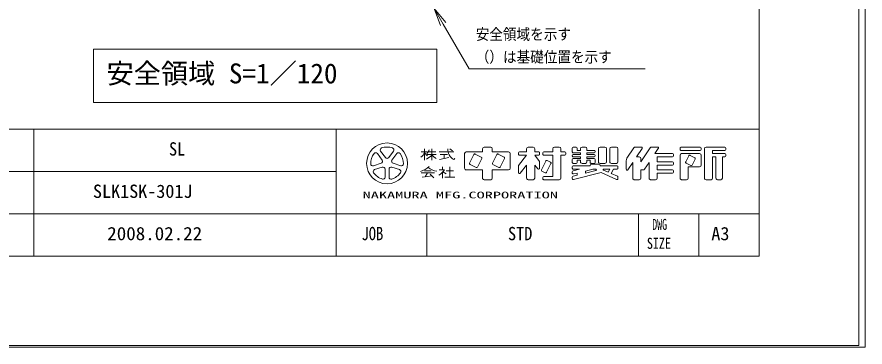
# Model space of a CAD drawing. Units: millimetres at full size, sheet at 1:20, with parts at other scales. Extents: x 10 to 16810, y -4 to 11884.
# Drawn here: x 11198 to 16810, y -4 to 2179 of the extents above; entities that cross this region are included whole.
import ezdxf
from ezdxf.enums import TextEntityAlignment as Align

# ---------------------------------------------------------------- set-up
doc = ezdxf.new("R2010")
doc.units = ezdxf.units.MM
doc.header["$LTSCALE"] = 20
for name, color, linetype, lineweight in [('DEFPOINTS_3', 7, 'Continuous', 0), ('LY_2', 7, 'Continuous', 0), ('LY_5', 2, 'Continuous', 18), ('LY_6', 7, 'Continuous', 0)]:
    doc.layers.add(name, color=color, linetype=linetype, lineweight=lineweight)
doc.layers.add('LY_4', color=7, linetype='Continuous')
doc.styles.add('ＭＳ ゴシック', font='')
doc.styles.get('ＭＳ ゴシック').set_extended_font_data('MS Gothic')

# ---------------------------------------------------------------- blocks, each defined once
blk = doc.blocks.new('-003-_U3')
at = {"color": 7, "linetype": 'Continuous', "lineweight": 0}
for p, q in [((-1, 0.1667), (0, 0)), ((0, 0), (-1, 0)), ((-1, -0.1667), (0, 0))]:
    blk.add_line(p, q, dxfattribs=at)

msp = doc.modelspace()

# ---------------------------------------------------------------- linework, layer by layer
at = {"layer": 'DEFPOINTS_3'}
for p, q in [((16810, -3.83), (16810, 11876.17)), ((10, -3.83), (16810, -3.83))]:
    msp.add_line(p, q, dxfattribs=at)
at = {"layer": 'LY_2'}
for p, q in [((16110, 596.17), (16110, 11276.17)), ((710, 1436.17), (16110, 1436.17)), ((11310, 1436.17), (11310, 596.17)), ((13310, 1436.17), (13310, 596.17)), ((13604.85, 1291.9), (13636.24, 1248.7)), ((13658.08, 1248.7), (13689.47, 1291.9)), ((13895.56, 1307.9), (13895.56, 1232.3)), ((13944.16, 1307.9), (13944.16, 1232.3)), ((14081.26, 1294.85), (14063.61, 1306.61)), ((14278.96, 1307.9), (14278.96, 1286.3)), ((14289.76, 1318.7), (14332.96, 1318.7)), ((14343.76, 1307.9), (14343.76, 1286.3)), ((14570.56, 1307.9), (14570.56, 1286.3)), ((14581.36, 1318.7), (14613.76, 1318.7)), ((14624.56, 1307.9), (14624.56, 1286.3)), ((14743.36, 1307.9), (14743.36, 1286.3)), ((14754.16, 1318.7), (14786.56, 1318.7)), ((14797.36, 1307.9), (14797.36, 1286.3)), ((14872.96, 1312.22), (14872.96, 1287.38)), ((14879.44, 1318.7), (14898.88, 1318.7)), ((14905.36, 1312.22), (14905.36, 1297.1)), ((14905.36, 1297.1), (14926.96, 1297.1)), ((14926.96, 1307.9), (14926.96, 1297.1)), ((14959.36, 1318.7), (14937.76, 1318.7)), ((14970.16, 1307.9), (14970.16, 1297.1)), ((14970.16, 1297.1), (15017.68, 1297.1)), ((15045.76, 1307.9), (15045.76, 1221.5)), ((15056.56, 1318.7), (15088.96, 1318.7)), ((15099.76, 1307.9), (15099.76, 1221.5)), ((15121.36, 1307.9), (15121.36, 1221.5)), ((15132.16, 1318.7), (15164.56, 1318.7)), ((15175.36, 1307.9), (15175.36, 1221.5)), ((15234.8, 1245.86), (15280.15, 1313.89)), ((15289.14, 1318.7), (15328.85, 1318.7)), ((15297.76, 1253.9), (15334.24, 1308.63)), ((15326.56, 1221.5), (15388.15, 1313.89)), ((15397.14, 1318.7), (15436.85, 1318.7)), ((15420.16, 1275.5), (15442.24, 1308.63)), ((15585.76, 1312.22), (15585.76, 1303.58)), ((15592.24, 1318.7), (15719.68, 1318.7)), ((15592.24, 1297.1), (15719.68, 1297.1)), ((15726.16, 1312.22), (15726.16, 1303.58)), ((15747.76, 1307.9), (15747.76, 1113.5)), ((15758.56, 1318.7), (15881.68, 1318.7)), ((15801.76, 1297.1), (15881.68, 1297.1)), ((15801.76, 1297.1), (15801.76, 1275.5)), ((15888.16, 1312.22), (15888.16, 1303.58)), ((13614.4, 1232.83), (13583.01, 1276.03)), ((13711.31, 1276.03), (13679.93, 1232.83)), ((13873.96, 1286.3), (13911.76, 1286.3)), ((13913.38, 1270.1), (13971.16, 1270.1)), ((13919.26, 1286.3), (13969, 1286.3)), ((13992.76, 1286.3), (14089.96, 1286.3)), ((13994.45, 1236.96), (14055.87, 1249.24)), ((13998.16, 1270.1), (14046.76, 1270.1)), ((14025.16, 1270.1), (14025.16, 1243.1)), ((14160.16, 1275.5), (14160.16, 1178.3)), ((14170.96, 1286.3), (14278.96, 1286.3)), ((14222.06, 1269.71), (14193.3, 1212.18)), ((14271, 1252.48), (14230.76, 1272.6)), ((14245.14, 1186.26), (14273.9, 1243.79)), ((14343.76, 1286.3), (14451.76, 1286.3)), ((14373.26, 1269.71), (14344.5, 1212.18)), ((14422.2, 1252.48), (14381.96, 1272.6)), ((14396.34, 1186.26), (14425.1, 1243.79)), ((14462.56, 1275.5), (14462.56, 1178.3)), ((14516.56, 1279.82), (14516.56, 1271.18)), ((14570.56, 1264.7), (14516.56, 1197.2)), ((14523.04, 1286.3), (14570.56, 1286.3)), ((14523.04, 1264.7), (14570.56, 1264.7)), ((14624.56, 1286.3), (14650.48, 1286.3)), ((14624.56, 1264.7), (14650.48, 1264.7)), ((14624.56, 1264.7), (14656.96, 1224.2)), ((14656.96, 1279.82), (14656.96, 1271.18)), ((14678.56, 1279.82), (14678.56, 1271.18)), ((14685.04, 1286.3), (14743.36, 1286.3)), ((14685.04, 1264.7), (14743.36, 1264.7)), ((14743.36, 1264.7), (14743.36, 1124.3)), ((14797.36, 1286.3), (14823.28, 1286.3)), ((14797.36, 1264.7), (14823.28, 1264.7)), ((14797.36, 1264.7), (14797.36, 1113.5)), ((14829.76, 1279.82), (14829.76, 1271.18)), ((14872.96, 1263.62), (14872.96, 1260.38)), ((14872.96, 1236.62), (14872.96, 1217.18)), ((14879.44, 1280.9), (14926.96, 1280.9)), ((14879.44, 1270.1), (14926.96, 1270.1)), ((14879.44, 1253.9), (14926.96, 1253.9)), ((14879.44, 1243.1), (14926.96, 1243.1)), ((14926.96, 1280.9), (14926.96, 1270.1)), ((14926.96, 1253.9), (14926.96, 1243.1)), ((14970.16, 1280.9), (14970.16, 1270.1)), ((14970.16, 1280.9), (15017.68, 1280.9)), ((14970.16, 1270.1), (15017.68, 1270.1)), ((14970.16, 1253.9), (14970.16, 1243.1)), ((14970.16, 1253.9), (15017.68, 1253.9)), ((14970.16, 1243.1), (15017.68, 1243.1)), ((15024.16, 1290.62), (15024.16, 1287.38)), ((15024.16, 1263.62), (15024.16, 1260.38)), ((15024.16, 1236.62), (15024.16, 1217.18)), ((15297.76, 1253.9), (15315.76, 1253.9)), ((15326.56, 1243.1), (15326.56, 1221.5)), ((15420.16, 1275.5), (15536.08, 1275.5)), ((15434.56, 1253.9), (15434.56, 1221.5)), ((15434.56, 1253.9), (15536.08, 1253.9)), ((15542.56, 1269.02), (15542.56, 1260.38)), ((15585.76, 1264.7), (15585.76, 1113.5)), ((15596.56, 1275.5), (15715.36, 1275.5)), ((15643.34, 1261.07), (15623.22, 1220.82)), ((15652.04, 1263.96), (15683.64, 1248.16)), ((15686.54, 1239.47), (15666.42, 1199.22)), ((15726.16, 1264.7), (15726.16, 1199.9)), ((15801.76, 1275.5), (15881.68, 1275.5)), ((15801.76, 1253.9), (15801.76, 1113.5)), ((15801.76, 1253.9), (15823.36, 1253.9)), ((15823.36, 1253.9), (15823.36, 1113.5)), ((15866.56, 1253.9), (15866.56, 1113.5)), ((15866.56, 1253.9), (15881.68, 1253.9)), ((15888.16, 1269.02), (15888.16, 1260.38)), ((13556.86, 1195.56), (13607.65, 1212.06)), ((13615.99, 1186.38), (13565.2, 1169.88)), ((13729.12, 1169.88), (13678.33, 1186.38)), ((13686.68, 1212.06), (13737.46, 1195.56)), ((14014.36, 1189.1), (14014.36, 1167.5)), ((14062.96, 1189.1), (14062.96, 1118.9)), ((14196.2, 1203.48), (14236.44, 1183.36)), ((14347.4, 1203.48), (14387.64, 1183.36)), ((14516.56, 1197.2), (14516.56, 1150.88)), ((14570.56, 1199.9), (14528.1, 1146.83)), ((14570.56, 1199.9), (14570.56, 1113.5)), ((14624.56, 1199.9), (14624.56, 1113.5)), ((14624.56, 1199.9), (14645.42, 1173.83)), ((14656.96, 1224.2), (14656.96, 1177.87)), ((14697.26, 1226.51), (14668.5, 1168.98)), ((14731.82, 1209.23), (14703.06, 1151.7)), ((14705.96, 1229.4), (14728.92, 1217.92)), ((14872.96, 1188.02), (14872.96, 1179.38)), ((14879.44, 1210.7), (14898.88, 1210.7)), ((14879.44, 1194.5), (14991.76, 1194.5)), ((14905.36, 1232.3), (14905.36, 1217.18)), ((14905.36, 1232.3), (14926.96, 1232.3)), ((14926.96, 1232.3), (14926.96, 1221.5)), ((14937.76, 1210.7), (14959.36, 1210.7)), ((14970.16, 1232.3), (14991.76, 1232.3)), ((14970.16, 1232.3), (14970.16, 1221.5)), ((14991.76, 1232.3), (14991.76, 1217.18)), ((14991.76, 1198.82), (14991.76, 1194.5)), ((14998.24, 1210.7), (15017.68, 1210.7)), ((14998.24, 1205.3), (15050.08, 1205.3)), ((15056.56, 1210.7), (15088.96, 1210.7)), ((15056.56, 1198.82), (15056.56, 1194.5)), ((15056.56, 1194.5), (15168.88, 1194.5)), ((15132.16, 1210.7), (15164.56, 1210.7)), ((15175.36, 1188.02), (15175.36, 1179.38)), ((15229.36, 1227.89), (15229.36, 1172.7)), ((15241.23, 1169.11), (15272.56, 1216.1)), ((15272.56, 1216.1), (15272.56, 1113.5)), ((15351.37, 1172.31), (15380.56, 1216.1)), ((15380.56, 1216.1), (15380.56, 1113.5)), ((15434.56, 1221.5), (15536.08, 1221.5)), ((15434.56, 1199.9), (15536.08, 1199.9)), ((15434.56, 1199.9), (15434.56, 1167.5)), ((15542.56, 1215.02), (15542.56, 1206.38)), ((15626.12, 1212.12), (15657.72, 1196.32)), ((15639.76, 1189.1), (15715.36, 1189.1)), ((15639.76, 1189.1), (15639.76, 1113.5)), ((8610, 1156.17), (13310, 1156.17)), ((13633.66, 1120.14), (13633.66, 1173.54)), ((13660.66, 1173.54), (13660.66, 1120.14)), ((13873.96, 1147.52), (13960.36, 1147.52)), ((13879.4, 1118.87), (13945.5, 1128.31)), ((13895.56, 1162.1), (13938.76, 1162.1)), ((13914.03, 1147.52), (13898.45, 1121.59)), ((13933.36, 1140.45), (13957.61, 1116.2)), ((13992.76, 1167.5), (14027.95, 1167.5)), ((14014.36, 1152.57), (14014.36, 1113.5)), ((14016.38, 1154.59), (14038.15, 1142.02)), ((14038.66, 1162.1), (14087.26, 1162.1)), ((14170.96, 1167.5), (14278.96, 1167.5)), ((14278.96, 1167.5), (14278.96, 1113.5)), ((14343.76, 1167.5), (14343.76, 1113.5)), ((14343.76, 1167.5), (14451.76, 1167.5)), ((14671.4, 1160.28), (14694.36, 1148.8)), ((14685.04, 1124.3), (14743.36, 1124.3)), ((14872.96, 1155.98), (14872.96, 1147.07)), ((14920.41, 1172.9), (14877.87, 1162.27)), ((14905.36, 1132.4), (14877.87, 1125.53)), ((14879.44, 1172.9), (14920.41, 1172.9)), ((15064, 1149.8), (14881.01, 1104.05)), ((14905.36, 1146.87), (14881.01, 1140.79)), ((14905.36, 1146.87), (14905.36, 1132.4)), ((15009.47, 1172.9), (14959.36, 1160.37)), ((15029.06, 1163.33), (14959.36, 1145.9)), ((14959.36, 1160.37), (14959.36, 1145.9)), ((15009.47, 1172.9), (15027.88, 1172.9)), ((15064, 1149.8), (15166.25, 1104.35)), ((15079.15, 1166.7), (15111.27, 1152.42)), ((15080.46, 1172.9), (15121.51, 1172.9)), ((15111.27, 1152.42), (15121.51, 1172.9)), ((15131.03, 1143.64), (15145.66, 1172.9)), ((15131.03, 1143.64), (15171.51, 1125.65)), ((15145.66, 1172.9), (15168.88, 1172.9)), ((15326.56, 1167.5), (15326.56, 1113.5)), ((15326.56, 1167.5), (15342.38, 1167.5)), ((15434.56, 1167.5), (15536.08, 1167.5)), ((15434.56, 1145.9), (15536.08, 1145.9)), ((15434.56, 1145.9), (15434.56, 1113.5)), ((15542.56, 1161.02), (15542.56, 1152.38)), ((14030.56, 1118.9), (14095.36, 1118.9)), ((14289.76, 1102.7), (14332.96, 1102.7)), ((14581.36, 1102.7), (14613.76, 1102.7)), ((14678.56, 1117.82), (14678.56, 1109.18)), ((14685.04, 1102.7), (14786.56, 1102.7)), ((14872.96, 1119.24), (14872.96, 1110.34)), ((15175.36, 1119.73), (15175.36, 1110.27)), ((15283.36, 1102.7), (15315.76, 1102.7)), ((15391.36, 1102.7), (15423.76, 1102.7)), ((15596.56, 1102.7), (15628.96, 1102.7)), ((15758.56, 1102.7), (15790.96, 1102.7)), ((15834.16, 1102.7), (15855.76, 1102.7)), ((6410, 876.17), (16110, 876.17)), ((13910, 876.17), (13910, 596.17)), ((15310, 876.17), (15310, 596.17)), ((15710, 876.17), (15710, 596.17)), ((710, 596.17), (16110, 596.17))]:
    msp.add_line(p, q, dxfattribs=at)
msp.add_circle((13647.16, 1210.7), 135, dxfattribs=at)
for centre, radius, start, end in [((13615.77, 1299.84), 13.5, 109.39847, 215.99997), ((13647.16, 1210.7), 108, 70.60155, 109.39847), ((13678.55, 1299.84), 13.5, 324, 70.60155), ((13869.91, 1318.05), 58.68, 313.72108, 343.54317), ((14127.48, 1303.94), 78.11, 177.09472, 240.51891), ((14289.76, 1307.9), 10.8, 89.99998, 179.99996), ((14332.96, 1307.9), 10.8, 0, 89.99998), ((14581.36, 1307.9), 10.8, 89.99998, 179.99996), ((14613.76, 1307.9), 10.8, 0, 89.99998), ((14754.16, 1307.9), 10.8, 89.99998, 179.99996), ((14786.56, 1307.9), 10.8, 0, 89.99998), ((14879.44, 1312.22), 6.48, 89.99998, 179.99996), ((14898.88, 1312.22), 6.48, 0, 89.99998), ((14937.76, 1307.9), 10.8, 89.99998, 179.99996), ((14959.36, 1307.9), 10.8, 0, 89.99998), ((15017.68, 1290.62), 6.48, 0, 89.99998), ((15056.56, 1307.9), 10.8, 89.99998, 179.99996), ((15088.96, 1307.9), 10.8, 0, 89.99998), ((15132.16, 1307.9), 10.8, 89.99998, 179.99996), ((15164.56, 1307.9), 10.8, 0, 89.99998), ((15289.14, 1307.9), 10.8, 89.99998, 146.30984), ((15328.85, 1312.22), 6.48, 326.31015, 89.99998), ((15397.14, 1307.9), 10.8, 89.99998, 146.3098), ((15436.85, 1312.22), 6.48, 326.31003, 89.99998), ((15592.24, 1312.22), 6.48, 89.99998, 179.99996), ((15592.24, 1303.58), 6.48, 179.99998, 270.00002), ((15719.68, 1312.22), 6.48, 0, 89.99998), ((15719.68, 1303.58), 6.48, 270.00002, 0), ((15758.56, 1307.9), 10.8, 89.99998, 179.99996), ((15881.68, 1312.22), 6.48, 0, 89.99998), ((15881.68, 1303.58), 6.48, 270.00002, 0), ((13647.16, 1210.7), 108, 142.60154, 181.39846), ((13572.09, 1268.1), 13.5, 35.99999, 142.60154), ((13647.16, 1256.64), 13.5, 215.99998, 324), ((13722.23, 1268.1), 13.5, 37.39846, 143.99995), ((13647.16, 1210.7), 108, 358.60155, 37.39847), ((13811.36, 1319.54), 91.39, 311.36185, 337.13638), ((13974.67, 1333.26), 93.81, 212.50346, 230.00631), ((13855.06, 1348.9), 121.36, 295.86917, 317.23867), ((14033.26, 1348.9), 121.36, 222.76131, 240.10806), ((14048.41, 1268.35), 51.97, 321.42112, 334.8249), ((14170.96, 1275.5), 10.8, 89.99998, 179.99996), ((14227.86, 1266.81), 6.48, 63.43492, 153.43499), ((14268.11, 1246.68), 6.48, 333.4349, 63.43487), ((14379.06, 1266.81), 6.48, 63.43492, 153.43499), ((14419.31, 1246.68), 6.48, 333.4349, 63.43487), ((14451.76, 1275.5), 10.8, 0, 89.99998), ((14523.04, 1279.82), 6.48, 89.99998, 179.99996), ((14523.04, 1271.18), 6.48, 179.99998, 270.00002), ((14650.48, 1279.82), 6.48, 0, 89.99998), ((14650.48, 1271.18), 6.48, 270.00002, 0), ((14685.04, 1279.82), 6.48, 89.99998, 179.99996), ((14685.04, 1271.18), 6.48, 179.99998, 270.00002), ((14823.28, 1279.82), 6.48, 0, 89.99998), ((14823.28, 1271.18), 6.48, 270.00002, 0), ((14879.44, 1287.38), 6.48, 179.99998, 270.00002), ((14879.44, 1263.62), 6.48, 89.99998, 179.99996), ((14879.44, 1260.38), 6.48, 179.99998, 270.00002), ((14879.44, 1236.62), 6.48, 89.99998, 179.99996), ((15017.68, 1287.38), 6.48, 270.00002, 0), ((15017.68, 1263.62), 6.48, 0, 89.99998), ((15017.68, 1260.38), 6.48, 270.00002, 0), ((15017.68, 1236.62), 6.48, 0, 89.99998), ((15261.76, 1227.89), 32.4, 146.30999, 179.99996), ((15315.76, 1243.1), 10.8, 0, 89.99998), ((15536.08, 1269.02), 6.48, 0, 89.99998), ((15536.08, 1260.38), 6.48, 270.00002, 0), ((15596.56, 1264.7), 10.8, 89.99998, 179.99996), ((15649.14, 1258.17), 6.48, 63.43447, 153.43474), ((15680.75, 1242.36), 6.48, 333.43484, 63.43447), ((15715.36, 1264.7), 10.8, 0, 89.99998), ((15881.68, 1269.02), 6.48, 0, 89.99998), ((15881.68, 1260.38), 6.48, 270.00002, 0), ((13552.69, 1208.4), 13.5, 181.39848, 287.99997), ((13603.47, 1224.9), 13.5, 287.99998, 35.99999), ((13620.16, 1173.54), 13.5, 359.99997, 107.99999), ((13674.16, 1173.54), 13.5, 71.99997, 179.99999), ((13690.85, 1224.9), 13.5, 143.99996, 251.99999), ((13741.63, 1208.4), 13.5, 252.00001, 358.60156), ((13834.08, 1286.44), 132.81, 285.11261, 313.40619), ((13999.2, 1283.92), 127.68, 231.17281, 259.75506), ((14199.09, 1209.28), 6.48, 153.43495, 243.43485), ((14239.34, 1189.16), 6.48, 243.43498, 333.43496), ((14350.29, 1209.28), 6.48, 153.43495, 243.43485), ((14390.54, 1189.16), 6.48, 243.43498, 333.43496), ((14703.06, 1223.61), 6.48, 63.43487, 153.43498), ((14726.03, 1212.12), 6.48, 333.43492, 63.43493), ((14879.44, 1217.18), 6.48, 179.99998, 270.00002), ((14879.44, 1188.02), 6.48, 89.99998, 179.99996), ((14879.44, 1179.38), 6.48, 179.99998, 270.00002), ((14898.88, 1217.18), 6.48, 270.00002, 0), ((14937.76, 1221.5), 10.8, 179.99998, 270.00002), ((14959.36, 1221.5), 10.8, 270.00002, 0), ((14998.24, 1217.18), 6.48, 179.99998, 270.00002), ((14998.24, 1198.82), 6.48, 89.99998, 179.99996), ((15017.68, 1217.18), 6.48, 270.00002, 0), ((15056.56, 1221.5), 10.8, 179.99998, 270.00002), ((15050.08, 1198.82), 6.48, 0, 89.99998), ((15088.96, 1221.5), 10.8, 270.00002, 0), ((15132.16, 1221.5), 10.8, 179.99998, 270.00002), ((15164.56, 1221.5), 10.8, 270.00002, 0), ((15168.88, 1188.02), 6.48, 0, 89.99998), ((15168.88, 1179.38), 6.48, 270.00002, 0), ((15536.08, 1215.02), 6.48, 0, 89.99998), ((15536.08, 1206.38), 6.48, 270.00002, 0), ((15629.01, 1217.92), 6.48, 153.43517, 243.43529), ((15660.62, 1202.12), 6.48, 243.43534, 333.43491), ((15715.36, 1199.9), 10.8, 270.00002, 0), ((13569.38, 1157.04), 13.5, 107.99999, 214.60154), ((13647.16, 1210.7), 108, 214.60156, 253.39848), ((13647.16, 1210.7), 108, 286.60155, 325.39847), ((13724.95, 1157.04), 13.5, 325.39847, 71.99996), ((13883.6, 1285.22), 186.26, 304.87257, 320.80411), ((14170.96, 1178.3), 10.8, 179.99998, 270.00002), ((14451.76, 1178.3), 10.8, 270.00002, 0), ((14523.04, 1150.88), 6.48, 179.99998, 321.34037), ((14650.48, 1177.87), 6.48, 218.65962, 0), ((14674.29, 1166.08), 6.48, 153.43487, 243.4348), ((14685.04, 1117.82), 6.48, 89.99998, 179.99996), ((14697.26, 1154.6), 6.48, 243.43487, 333.43498), ((14879.44, 1155.98), 6.48, 104.03614, 179.99996), ((14879.44, 1147.07), 6.48, 179.99998, 284.03612), ((14879.44, 1119.24), 6.48, 104.03614, 179.99996), ((15027.88, 1168.04), 4.86, 284.0365, 89.99998), ((15080.46, 1169.66), 3.24, 89.99998, 246.03817), ((15168.88, 1119.73), 6.48, 0, 66.03701), ((15235.84, 1172.7), 6.48, 179.99998, 326.30997), ((15342.38, 1178.3), 10.8, 270.00002, 326.31002), ((15536.08, 1161.02), 6.48, 0, 89.99998), ((15536.08, 1152.38), 6.48, 270.00002, 0), ((13620.16, 1120.14), 13.5, 253.39847, 359.99997), ((13674.16, 1120.14), 13.5, 179.99999, 286.60154), ((14289.76, 1113.5), 10.8, 179.99998, 270.00002), ((14332.96, 1113.5), 10.8, 270.00002, 0), ((14581.36, 1113.5), 10.8, 179.99998, 270.00002), ((14613.76, 1113.5), 10.8, 270.00002, 0), ((14685.04, 1109.18), 6.48, 179.99998, 270.00002), ((14786.56, 1113.5), 10.8, 270.00002, 0), ((14879.44, 1110.34), 6.48, 179.99998, 284.03612), ((15168.88, 1110.27), 6.48, 246.03699, 0), ((15283.36, 1113.5), 10.8, 179.99998, 270.00002), ((15315.76, 1113.5), 10.8, 270.00002, 0), ((15391.36, 1113.5), 10.8, 179.99998, 270.00002), ((15423.76, 1113.5), 10.8, 270.00002, 0), ((15596.56, 1113.5), 10.8, 179.99998, 270.00002), ((15628.96, 1113.5), 10.8, 270.00002, 0), ((15758.56, 1113.5), 10.8, 179.99998, 270.00002), ((15790.96, 1113.5), 10.8, 270.00002, 0), ((15834.16, 1113.5), 10.8, 179.99998, 270.00002), ((15855.76, 1113.5), 10.8, 270.00002, 0)]:
    msp.add_arc(centre, radius, start, end, dxfattribs=at)
at = {"layer": 'LY_5', "color": 7, "lineweight": 0}
for p, q in [((16769.92, 7.02), (16769.92, 11883.83)), ((50.08, 7.02), (16769.92, 7.02))]:
    msp.add_line(p, q, dxfattribs=at)
at = {"layer": 'LY_5', "color": 7}
for p, q in [((13976.08, 1966.14), (11704.08, 1966.14)), ((11704.08, 1966.14), (11704.08, 1614.14)), ((13976.08, 1614.14), (13976.08, 1966.14)), ((11704.08, 1614.14), (13976.08, 1614.14))]:
    msp.add_line(p, q, dxfattribs=at)
at = {"layer": 'LY_6'}
for p, q in [((14019.26, 2132.25), (14190.2, 1836.17)), ((14190.2, 1836.17), (14230.2, 1836.17)), ((14230.2, 1836.17), (15356.23, 1836.17))]:
    msp.add_line(p, q, dxfattribs=at)

# ---------------------------------------------------------------- block references
at = {"layer": 'LY_6', "xscale": 120, "yscale": 120, "rotation": 120}
msp.add_blockref('-003-_U3', (13959.26, 2236.17), dxfattribs=at)

# ---------------------------------------------------------------- texts
at = {"layer": 'LY_2', "style": 'ＭＳ ゴシック'}
for s, height, width, p in [('NAKAMURA MFG.CORPORATION', 43.99, 1.8, (13485.52, 966.17)), ('DWG', 73.31, 0.65, (15402.32, 748.67)), ('JOB', 87.98, 0.8, (13478.48, 676.37)), ('SIZE', 73.31, 0.8, (15366.43, 623.67))]:
    msp.add_text(s, height=height, dxfattribs=dict(at, width=width)).set_placement(p, align=Align.BOTTOM_LEFT)
msp.add_text('A3', height=87.98, dxfattribs=at).set_placement((15792.86, 676.17), align=Align.BOTTOM_LEFT)
at = {"layer": 'LY_4', "style": 'ＭＳ ゴシック'}
for s, width, p in [('SL', 0.9, (12204.29, 1236.17)), ('2008.02.22', 1.05, (11795.71, 676.17)), ('STD', 0.9, (14447.14, 676.17))]:
    msp.add_text(s, height=87.98, dxfattribs=dict(at, width=width)).set_placement(p, align=Align.BOTTOM_LEFT)
msp.add_text('SLK1SK-301J', height=87.98, dxfattribs=at).set_placement((11701.43, 956.17), align=Align.BOTTOM_LEFT)
at = {"layer": 'LY_5', "color": 7, "style": 'ＭＳ ゴシック'}
msp.add_text('安全領域 S=1／120', height=132, dxfattribs=at).set_placement((11790.68, 1700.14), align=Align.BOTTOM_LEFT)
at = {"layer": 'LY_6', "style": 'ＭＳ ゴシック', "width": 0.9}
for s, p in [('安全領域を示す', (14234.2, 2006.17)), ('（）は基礎位置を示す', (14234.2, 1856.17))]:
    msp.add_text(s, height=73.31, dxfattribs=at).set_placement(p, align=Align.BOTTOM_LEFT)

doc.saveas('drawing.dxf')
